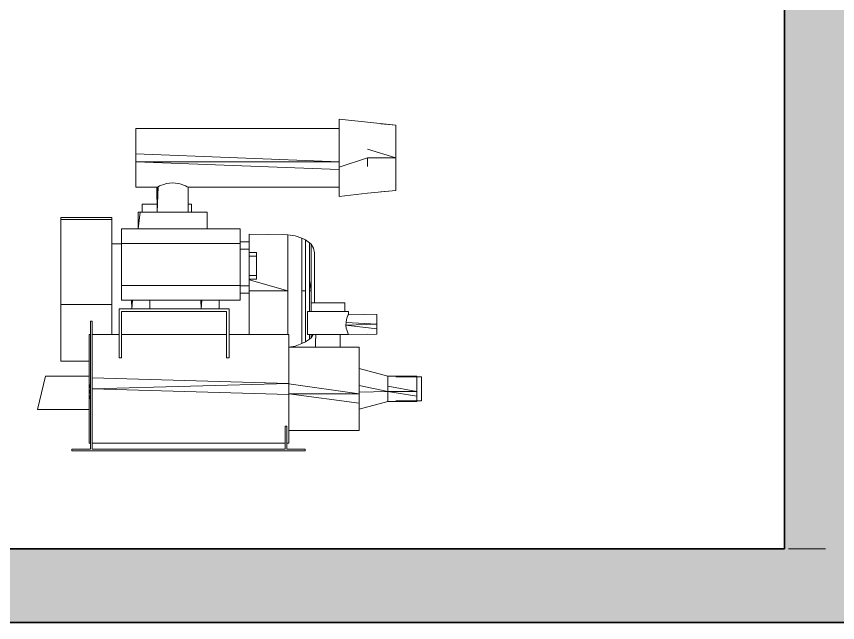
# Model space of a CAD drawing. Header units: metres. Extents: x -3 to 141, y -7 to 15.
# Drawn here: x 42.981 to 45.208, y -3.485 to -1.841 of the extents above; entities that cross this region are included whole.
import ezdxf

# ---------------------------------------------------------------- set-up
doc = ezdxf.new("R2010")
doc.units = ezdxf.units.M
doc.linetypes.add('Centre', pattern=[0.03175, 0.00635, -0.00475, 0.0159, -0.00475])
for name, color, linetype, lineweight in [('A-FLOR', 7, 'Continuous', 9), ('A-FLOR-LEVL', 7, 'Continuous', 9), ('A-FLOR-PATT', 7, 'Continuous', 35), ('A-WALL-PATT', 7, 'Continuous', 35), ('I-WALL', 7, 'Continuous', 9), ('M-EQPM', 7, 'Continuous', 9)]:
    doc.layers.add(name, color=color, linetype=linetype, lineweight=lineweight)

# ---------------------------------------------------------------- blocks, each defined once
blk = doc.blocks.new('Bomba Omega - Bomba Omega-3039862-Sección 02')
at = {"layer": 'M-EQPM'}
for p, q in [((16.5908, -2.1197), (16.5907, -2.1448)), ((16.5907, -2.1448), (16.5908, -2.1197)), ((16.5908, -2.1258), (16.5908, -2.1197)), ((16.5908, -2.1258), (16.5908, -2.1197)), ((16.6675, -2.1282), (16.5908, -2.1197)), ((16.5908, -2.1376), (16.5908, -2.1258)), ((16.5908, -2.1376), (16.5908, -2.1258)), ((16.7441, -2.1361), (16.6675, -2.1282)), ((16.7037, -2.1319), (16.7441, -2.1361)), ((16.7441, -2.1361), (16.7441, -2.1391)), ((16.7441, -2.1391), (16.7441, -2.1361)), ((16.0396, -2.1448), (16.0396, -2.1492)), ((16.0396, -2.1492), (16.0396, -2.1448)), ((16.5907, -2.1448), (16.0396, -2.1448)), ((16.0396, -2.1492), (16.0396, -2.1593)), ((16.0396, -2.1492), (16.0396, -2.1593)), ((16.0396, -2.1593), (16.0396, -2.1741)), ((16.0396, -2.1741), (16.0396, -2.1593)), ((16.5907, -2.1448), (16.5907, -2.1492)), ((16.5907, -2.1492), (16.5907, -2.1448)), ((16.5907, -2.1492), (16.5907, -2.1593)), ((16.5907, -2.1593), (16.5907, -2.1492)), ((16.5907, -2.1593), (16.5907, -2.1741)), ((16.5907, -2.1741), (16.5907, -2.1593)), ((16.5908, -2.1545), (16.5908, -2.1376)), ((16.5908, -2.1545), (16.5908, -2.1376)), ((16.5908, -2.1755), (16.5908, -2.1545)), ((16.5908, -2.1755), (16.5908, -2.1545)), ((16.7441, -2.1391), (16.7441, -2.1479)), ((16.7441, -2.1479), (16.7441, -2.1391)), ((16.7441, -2.1479), (16.7441, -2.162)), ((16.7441, -2.162), (16.7441, -2.1479)), ((16.0396, -2.1741), (16.0396, -2.1927)), ((16.0396, -2.1741), (16.0396, -2.1927)), ((16.5907, -2.1741), (16.5907, -2.1927)), ((16.5907, -2.1927), (16.5907, -2.1741)), ((16.5908, -2.1992), (16.5908, -2.1755)), ((16.5908, -2.1992), (16.5908, -2.1755)), ((16.7441, -2.162), (16.7441, -2.1803)), ((16.7441, -2.1803), (16.7441, -2.162)), ((16.7441, -2.1803), (16.7441, -2.2016)), ((16.7441, -2.2016), (16.7441, -2.1803)), ((16.0396, -2.1927), (16.0396, -2.2136)), ((16.0396, -2.2136), (16.0396, -2.1927)), ((16.5907, -2.1927), (16.5907, -2.2136)), ((16.5907, -2.2136), (16.5907, -2.1927)), ((16.5907, -2.2245), (16.5908, -2.1992)), ((16.5908, -2.1992), (16.5907, -2.2245)), ((16.5908, -2.2245), (16.5908, -2.1992)), ((16.5908, -2.2245), (16.5908, -2.1992)), ((16.6675, -2.2013), (16.7441, -2.2245)), ((16.6675, -2.2013), (16.7441, -2.2245)), ((16.7441, -2.2016), (16.7441, -2.2245)), ((16.7441, -2.2245), (16.7441, -2.2016)), ((16.0396, -2.2136), (16.5907, -2.2354)), ((16.0396, -2.2136), (16.5907, -2.2354)), ((16.0396, -2.2136), (16.0396, -2.2354)), ((16.0396, -2.2354), (16.0396, -2.2136)), ((16.5907, -2.2136), (16.5907, -2.2354)), ((16.5907, -2.2354), (16.5907, -2.2136)), ((16.5907, -2.2245), (16.5908, -2.2245)), ((16.5907, -2.2245), (16.5908, -2.2245)), ((16.6675, -2.2245), (16.5908, -2.2498)), ((16.6675, -2.2245), (16.5908, -2.2498)), ((16.5908, -2.2498), (16.5908, -2.2245)), ((16.5908, -2.2498), (16.5908, -2.2245)), ((16.7441, -2.2245), (16.6675, -2.2245)), ((16.6675, -2.2245), (16.7441, -2.2245)), ((16.6675, -2.2245), (16.6675, -2.2477)), ((16.6675, -2.2477), (16.6675, -2.2245)), ((16.7441, -2.2245), (16.7441, -2.2474)), ((16.7441, -2.2474), (16.7441, -2.2245)), ((16.5907, -2.2354), (16.0396, -2.2354)), ((16.0396, -2.2354), (16.5907, -2.2354)), ((16.0396, -2.2354), (16.5907, -2.2563)), ((16.5907, -2.2563), (16.0396, -2.2354)), ((16.0396, -2.2354), (16.0396, -2.2563)), ((16.0396, -2.2563), (16.0396, -2.2354)), ((16.5907, -2.2354), (16.5907, -2.2563)), ((16.5907, -2.2563), (16.5907, -2.2354)), ((16.7441, -2.2474), (16.7441, -2.2687)), ((16.7441, -2.2474), (16.7441, -2.2687)), ((16.0396, -2.2563), (16.0396, -2.2749)), ((16.0396, -2.2563), (16.0396, -2.2749)), ((16.5907, -2.2563), (16.5907, -2.2749)), ((16.5907, -2.2749), (16.5907, -2.2563)), ((16.5908, -2.2498), (16.5908, -2.2736)), ((16.5908, -2.2736), (16.5908, -2.2498)), ((16.7441, -2.2687), (16.7441, -2.287)), ((16.7441, -2.2687), (16.7441, -2.287)), ((16.0396, -2.2749), (16.0396, -2.2898)), ((16.0396, -2.2898), (16.0396, -2.2749)), ((16.0396, -2.2898), (16.0396, -2.2998)), ((16.0396, -2.2898), (16.0396, -2.2998)), ((16.1226, -2.2944), (16.1307, -2.2929)), ((16.1307, -2.2929), (16.1226, -2.2944)), ((16.1307, -2.2929), (16.139, -2.2924)), ((16.139, -2.2924), (16.1307, -2.2929)), ((16.139, -2.2924), (16.1474, -2.2929)), ((16.139, -2.2924), (16.1474, -2.2929)), ((16.1474, -2.2929), (16.1555, -2.2944)), ((16.1555, -2.2944), (16.1474, -2.2929)), ((16.5907, -2.2749), (16.5907, -2.2898)), ((16.5907, -2.2898), (16.5907, -2.2749)), ((16.5907, -2.2898), (16.5907, -2.2998)), ((16.5907, -2.2998), (16.5907, -2.2898)), ((16.5908, -2.2736), (16.5908, -2.2945)), ((16.5908, -2.2945), (16.5908, -2.2736)), ((16.7441, -2.287), (16.7441, -2.3011)), ((16.7441, -2.287), (16.7441, -2.3011)), ((16.0396, -2.3042), (16.0396, -2.2998)), ((16.0396, -2.3042), (16.0396, -2.2998)), ((16.0396, -2.3042), (16.0964, -2.3044)), ((16.0964, -2.3044), (16.0972, -2.304)), ((16.0964, -2.3044), (16.0972, -2.304)), ((16.0972, -2.3718), (16.0964, -2.3044)), ((16.0964, -2.3044), (16.0972, -2.3718)), ((16.0972, -2.3718), (16.0997, -2.3028)), ((16.0972, -2.304), (16.0997, -2.3028)), ((16.0997, -2.3028), (16.0972, -2.3718)), ((16.0972, -2.304), (16.0997, -2.3028)), ((16.0972, -2.3718), (16.0972, -2.304)), ((16.0972, -2.3718), (16.0972, -2.304)), ((16.0997, -2.3028), (16.1037, -2.3009)), ((16.0997, -2.3028), (16.1037, -2.3009)), ((16.1037, -2.3009), (16.1089, -2.2987)), ((16.1037, -2.3009), (16.1089, -2.2987)), ((16.1089, -2.2987), (16.1152, -2.2965)), ((16.1089, -2.2987), (16.1152, -2.2965)), ((16.1152, -2.2965), (16.1226, -2.2944)), ((16.1152, -2.2965), (16.1226, -2.2944)), ((16.1555, -2.2944), (16.1629, -2.2964)), ((16.1629, -2.2964), (16.1555, -2.2944)), ((16.1629, -2.2964), (16.1692, -2.2987)), ((16.1629, -2.2964), (16.1692, -2.2987)), ((16.1692, -2.2987), (16.1744, -2.3009)), ((16.1744, -2.3009), (16.1692, -2.2987)), ((16.1744, -2.3009), (16.1784, -2.3028)), ((16.1784, -2.3028), (16.1744, -2.3009)), ((16.1809, -2.304), (16.1784, -2.3028)), ((16.1784, -2.3028), (16.1809, -2.304)), ((16.1809, -2.304), (16.1818, -2.3044)), ((16.1818, -2.3044), (16.1809, -2.304)), ((16.5907, -2.3042), (16.1818, -2.3044)), ((16.1818, -2.3044), (16.1818, -2.3718)), ((16.5907, -2.2998), (16.5907, -2.3042)), ((16.5907, -2.3042), (16.5907, -2.2998)), ((16.5908, -2.3293), (16.5907, -2.3042)), ((16.5907, -2.3042), (16.5908, -2.3293)), ((16.5908, -2.2945), (16.5908, -2.3114)), ((16.5908, -2.3114), (16.5908, -2.2945)), ((16.5908, -2.3114), (16.5908, -2.3232)), ((16.5908, -2.3232), (16.5908, -2.3114)), ((16.6675, -2.3208), (16.7441, -2.3129)), ((16.7037, -2.3171), (16.7441, -2.3129)), ((16.7441, -2.3011), (16.7441, -2.3099)), ((16.7441, -2.3011), (16.7441, -2.3099)), ((16.7441, -2.3099), (16.7441, -2.3129)), ((16.7441, -2.3099), (16.7441, -2.3129)), ((16.5908, -2.3293), (16.6675, -2.3208)), ((16.5908, -2.3232), (16.5908, -2.3293)), ((16.5908, -2.3293), (16.5908, -2.3232)), ((16.0568, -2.3718), (16.0568, -2.3498)), ((16.0969, -2.3498), (16.0568, -2.3498)), ((16.0568, -2.3718), (16.0568, -2.3498)), ((16.0568, -2.3498), (16.0969, -2.3498)), ((16.1902, -2.3498), (16.1818, -2.3498)), ((16.1818, -2.3498), (16.1902, -2.3498)), ((16.1902, -2.3718), (16.1902, -2.3498)), ((16.1902, -2.3718), (16.1902, -2.3498)), ((16.0458, -2.3718), (16.0458, -2.4168)), ((16.0458, -2.4168), (16.0458, -2.3718)), ((16.0458, -2.4168), (16.0517, -2.3718)), ((16.0458, -2.3718), (16.0517, -2.3718)), ((16.0517, -2.3718), (16.0458, -2.4168)), ((16.0517, -2.3718), (16.0458, -2.3718)), ((16.0517, -2.3718), (16.063, -2.3718)), ((16.063, -2.3718), (16.0517, -2.3718)), ((16.063, -2.3718), (16.0792, -2.3718)), ((16.0792, -2.3718), (16.063, -2.3718)), ((16.0792, -2.3718), (16.0991, -2.3718)), ((16.0991, -2.3718), (16.0792, -2.3718)), ((16.0991, -2.3718), (16.1215, -2.3718)), ((16.1215, -2.3718), (16.0991, -2.3718)), ((16.1215, -2.3718), (16.145, -2.3718)), ((16.145, -2.3718), (16.1215, -2.3718)), ((16.145, -2.3718), (16.1682, -2.3718)), ((16.1682, -2.3718), (16.145, -2.3718)), ((16.1682, -2.3718), (16.1895, -2.3718)), ((16.1895, -2.3718), (16.1682, -2.3718)), ((16.1895, -2.3718), (16.2077, -2.3718)), ((16.2077, -2.3718), (16.1895, -2.3718)), ((16.2077, -2.3718), (16.2215, -2.3718)), ((16.2215, -2.3718), (16.2077, -2.3718)), ((16.2302, -2.3718), (16.2215, -2.3718)), ((16.2302, -2.3718), (16.2215, -2.3718)), ((16.2331, -2.3718), (16.2302, -2.3718)), ((16.2331, -2.3718), (16.2302, -2.3718)), ((16.2331, -2.3718), (16.2331, -2.4168)), ((15.8364, -2.3861), (15.9744, -2.3861)), ((15.9744, -2.3861), (15.8364, -2.3861)), ((15.8364, -2.3861), (15.8364, -2.3918)), ((15.8364, -2.3861), (15.8364, -2.3918)), ((15.9744, -2.3918), (15.8364, -2.3918)), ((15.8364, -2.6223), (15.8364, -2.3918)), ((15.9744, -2.3918), (15.8364, -2.3918)), ((15.8364, -2.6223), (15.8364, -2.3918)), ((15.9744, -2.3861), (15.9744, -2.3918)), ((15.9744, -2.3861), (15.9744, -2.3918)), ((15.9744, -2.6223), (15.9744, -2.3918)), ((15.9744, -2.3918), (15.9744, -2.6223)), ((16.0008, -2.4198), (16.0008, -2.4168)), ((16.3228, -2.4168), (16.0008, -2.4168)), ((16.0008, -2.4168), (16.3228, -2.4168)), ((16.0008, -2.4168), (16.0008, -2.4198)), ((16.0008, -2.4285), (16.0008, -2.4198)), ((16.0008, -2.4285), (16.0008, -2.4198)), ((16.3228, -2.4198), (16.3228, -2.4168)), ((16.3228, -2.4168), (16.3228, -2.4198)), ((16.3228, -2.4285), (16.3228, -2.4198)), ((16.3228, -2.4198), (16.3228, -2.4285)), ((16.0008, -2.4415), (16.0008, -2.4285)), ((16.0008, -2.4415), (16.0008, -2.4285)), ((16.0008, -2.4568), (16.0008, -2.4415)), ((16.0008, -2.4568), (16.0008, -2.4415)), ((16.3228, -2.4415), (16.3228, -2.4285)), ((16.3228, -2.4285), (16.3228, -2.4415)), ((16.3228, -2.4568), (16.3228, -2.4415)), ((16.3228, -2.4415), (16.3228, -2.4568)), ((16.3464, -2.4312), (16.3464, -2.4342)), ((16.3464, -2.4342), (16.3464, -2.4312)), ((16.4518, -2.4332), (16.3464, -2.4312)), ((16.3464, -2.4342), (16.3464, -2.4432)), ((16.3464, -2.4432), (16.3464, -2.4342)), ((16.3464, -2.4432), (16.3464, -2.4525)), ((16.3464, -2.4525), (16.3464, -2.4432)), ((16.4518, -2.4332), (16.4518, -2.4348)), ((16.4518, -2.4332), (16.4518, -2.4348)), ((16.4518, -2.4332), (16.4713, -2.4357)), ((16.4518, -2.4348), (16.4518, -2.4425)), ((16.4518, -2.4348), (16.4518, -2.4425)), ((16.4518, -2.4425), (16.4518, -2.4561)), ((16.4518, -2.4425), (16.4518, -2.4561)), ((16.4713, -2.4357), (16.4898, -2.4428)), ((16.4713, -2.4357), (16.4898, -2.4428)), ((16.4898, -2.4491), (16.4898, -2.4428)), ((16.4898, -2.4491), (16.4898, -2.4428)), ((16.4992, -2.4473), (16.4898, -2.4428)), ((16.4992, -2.4533), (16.4992, -2.4473)), ((16.4992, -2.4533), (16.4992, -2.4473)), ((16.4992, -2.4473), (16.5104, -2.4547)), ((16.5104, -2.4547), (16.4992, -2.4473)), ((16.0008, -2.4578), (15.9744, -2.4578)), ((15.9744, -2.4578), (16.0008, -2.4578)), ((16.0008, -2.4568), (16.3228, -2.4568)), ((16.0008, -2.4568), (16.0008, -2.5707)), ((16.3228, -2.4568), (16.0008, -2.4568)), ((16.0008, -2.4568), (16.0008, -2.5707)), ((16.3468, -2.4525), (16.3228, -2.4525)), ((16.3228, -2.4525), (16.3468, -2.4525)), ((16.3228, -2.4568), (16.3228, -2.5707)), ((16.3228, -2.4568), (16.3228, -2.5707)), ((16.3468, -2.4552), (16.3468, -2.4525)), ((16.3468, -2.4552), (16.3468, -2.4525)), ((16.3468, -2.4625), (16.3468, -2.4552)), ((16.3468, -2.4625), (16.3468, -2.4552)), ((16.3468, -2.4725), (16.3468, -2.4625)), ((16.3468, -2.4725), (16.3468, -2.4625)), ((16.4518, -2.4561), (16.4518, -2.475)), ((16.4518, -2.4561), (16.4518, -2.475)), ((16.4898, -2.4613), (16.4898, -2.4491)), ((16.4898, -2.4613), (16.4898, -2.4491)), ((16.4898, -2.4789), (16.4898, -2.4613)), ((16.4898, -2.4789), (16.4898, -2.4613)), ((16.4992, -2.4652), (16.4992, -2.4533)), ((16.4992, -2.4652), (16.4992, -2.4533)), ((16.4992, -2.4823), (16.4992, -2.4652)), ((16.4992, -2.4823), (16.4992, -2.4652)), ((16.5104, -2.4547), (16.5104, -2.4593)), ((16.5104, -2.4593), (16.5104, -2.4547)), ((16.5146, -2.4588), (16.5104, -2.4547)), ((16.5104, -2.4593), (16.5104, -2.4698)), ((16.5104, -2.4698), (16.5104, -2.4593)), ((16.5104, -2.4698), (16.5104, -2.4857)), ((16.5104, -2.4857), (16.5104, -2.4698)), ((16.5146, -2.462), (16.5146, -2.4588)), ((16.5146, -2.4588), (16.5146, -2.462)), ((16.5146, -2.4588), (16.5216, -2.4696)), ((16.5146, -2.4714), (16.5146, -2.462)), ((16.5146, -2.462), (16.5146, -2.4714)), ((16.5216, -2.4696), (16.5241, -2.4826)), ((16.5216, -2.4696), (16.5241, -2.4826)), ((16.3228, -2.4725), (16.3468, -2.4725)), ((16.3468, -2.4725), (16.3228, -2.4725)), ((16.3468, -2.4725), (16.3468, -2.5715)), ((16.3468, -2.5715), (16.3468, -2.4725)), ((16.3668, -2.4813), (16.3468, -2.4813)), ((16.3468, -2.4813), (16.3668, -2.4813)), ((16.3468, -2.4913), (16.3668, -2.4913)), ((16.3668, -2.4913), (16.3468, -2.4913)), ((16.3668, -2.4826), (16.3668, -2.4813)), ((16.3668, -2.4813), (16.3668, -2.4826)), ((16.3668, -2.4863), (16.3668, -2.4826)), ((16.3668, -2.4863), (16.3668, -2.4826)), ((16.3668, -2.4913), (16.3668, -2.4863)), ((16.3668, -2.4913), (16.3668, -2.4863)), ((16.3668, -2.4913), (16.3668, -2.5439)), ((16.3668, -2.5439), (16.3668, -2.4913)), ((16.4518, -2.475), (16.4518, -2.4985)), ((16.4518, -2.475), (16.4518, -2.4985)), ((16.4898, -2.5012), (16.4898, -2.4789)), ((16.4898, -2.5012), (16.4898, -2.4789)), ((16.4992, -2.5039), (16.4992, -2.4823)), ((16.4992, -2.5039), (16.4992, -2.4823)), ((16.5104, -2.4857), (16.5104, -2.5063)), ((16.5104, -2.5063), (16.5104, -2.4857)), ((16.5146, -2.4865), (16.5146, -2.4714)), ((16.5146, -2.4714), (16.5146, -2.4865)), ((16.5146, -2.5066), (16.5146, -2.4865)), ((16.5146, -2.4865), (16.5146, -2.5066)), ((16.5241, -2.4886), (16.5241, -2.4826)), ((16.5241, -2.4826), (16.5241, -2.4886)), ((16.5241, -2.5003), (16.5241, -2.4886)), ((16.5241, -2.5003), (16.5241, -2.4886)), ((16.4518, -2.4985), (16.4518, -2.5255)), ((16.4518, -2.4985), (16.4518, -2.5255)), ((16.4898, -2.5272), (16.4898, -2.5012)), ((16.4898, -2.5272), (16.4898, -2.5012)), ((16.4992, -2.5291), (16.4992, -2.5039)), ((16.4992, -2.5291), (16.4992, -2.5039)), ((16.5104, -2.5063), (16.5104, -2.5306)), ((16.5104, -2.5306), (16.5104, -2.5063)), ((16.5146, -2.5306), (16.5146, -2.5066)), ((16.5146, -2.5066), (16.5146, -2.5306)), ((16.5241, -2.5168), (16.5241, -2.5003)), ((16.5241, -2.5168), (16.5241, -2.5003)), ((16.4518, -2.5549), (16.4518, -2.5255)), ((16.4518, -2.5255), (16.4518, -2.5549)), ((16.4898, -2.5558), (16.4898, -2.5272)), ((16.4898, -2.5558), (16.4898, -2.5272)), ((16.4992, -2.5567), (16.4992, -2.5291)), ((16.4992, -2.5567), (16.4992, -2.5291)), ((16.5104, -2.5575), (16.5104, -2.5306)), ((16.5104, -2.5575), (16.5104, -2.5306)), ((16.5146, -2.5574), (16.5146, -2.5306)), ((16.5146, -2.5306), (16.5146, -2.5574)), ((16.5241, -2.5374), (16.5241, -2.5168)), ((16.5241, -2.5374), (16.5241, -2.5168)), ((16.5241, -2.5608), (16.5241, -2.5374)), ((16.5241, -2.5608), (16.5241, -2.5374)), ((16.3668, -2.5439), (16.3468, -2.5439)), ((16.3468, -2.5439), (16.3668, -2.5439)), ((16.3468, -2.5539), (16.3668, -2.5539)), ((16.3668, -2.5539), (16.3468, -2.5539)), ((16.4518, -2.5856), (16.3468, -2.5558)), ((16.3468, -2.5558), (16.4518, -2.5856)), ((16.3668, -2.5489), (16.3668, -2.5439)), ((16.3668, -2.5439), (16.3668, -2.5489)), ((16.3668, -2.5525), (16.3668, -2.5489)), ((16.3668, -2.5489), (16.3668, -2.5525)), ((16.3668, -2.5539), (16.3668, -2.5525)), ((16.3668, -2.5539), (16.3668, -2.5525)), ((16.4518, -2.5549), (16.4518, -2.5856)), ((16.4518, -2.5549), (16.4518, -2.5856)), ((16.4898, -2.5856), (16.4898, -2.5558)), ((16.4898, -2.5856), (16.4898, -2.5558)), ((16.4992, -2.5856), (16.4992, -2.5567)), ((16.4992, -2.5856), (16.4992, -2.5567)), ((16.5146, -2.5856), (16.5104, -2.5575)), ((16.5104, -2.5856), (16.5104, -2.5575)), ((16.5104, -2.5575), (16.5146, -2.5856)), ((16.5104, -2.5856), (16.5104, -2.5575)), ((16.5146, -2.5574), (16.5146, -2.5856)), ((16.5146, -2.5574), (16.5146, -2.5856)), ((16.0008, -2.586), (16.0008, -2.5707)), ((16.3228, -2.5707), (16.0008, -2.5707)), ((16.0008, -2.5707), (16.3228, -2.5707)), ((16.0008, -2.5707), (16.0008, -2.586)), ((16.3228, -2.586), (16.3228, -2.5707)), ((16.3228, -2.5707), (16.3228, -2.586)), ((16.3468, -2.5715), (16.3228, -2.5715)), ((16.3228, -2.5715), (16.3468, -2.5715)), ((16.3468, -2.5815), (16.3468, -2.5715)), ((16.3468, -2.5815), (16.3468, -2.5715)), ((16.3468, -2.5888), (16.3468, -2.5815)), ((16.3468, -2.5815), (16.3468, -2.5888)), ((16.5241, -2.5608), (16.5241, -2.5856)), ((16.5241, -2.5856), (16.5241, -2.5608)), ((16.0008, -2.599), (16.0008, -2.586)), ((16.0008, -2.586), (16.0008, -2.599)), ((16.0008, -2.6077), (16.0008, -2.599)), ((16.0008, -2.599), (16.0008, -2.6077)), ((16.3228, -2.599), (16.3228, -2.586)), ((16.3228, -2.586), (16.3228, -2.599)), ((16.3228, -2.5915), (16.3468, -2.5915)), ((16.3468, -2.5915), (16.3228, -2.5915)), ((16.3228, -2.6077), (16.3228, -2.599)), ((16.3228, -2.599), (16.3228, -2.6077)), ((16.3464, -2.5915), (16.3464, -2.6156)), ((16.3464, -2.6156), (16.3464, -2.5915)), ((16.4518, -2.5856), (16.3468, -2.5856)), ((16.4518, -2.5856), (16.3468, -2.5856)), ((16.3468, -2.5915), (16.3468, -2.5888)), ((16.3468, -2.5915), (16.3468, -2.5888)), ((16.4518, -2.5856), (16.4518, -2.6164)), ((16.4518, -2.6164), (16.4518, -2.5856)), ((16.4898, -2.6155), (16.4898, -2.5856)), ((16.4992, -2.5856), (16.4898, -2.5856)), ((16.4992, -2.5856), (16.4898, -2.5856)), ((16.4898, -2.6155), (16.4898, -2.5856)), ((16.4992, -2.6146), (16.4992, -2.5856)), ((16.4992, -2.6146), (16.4992, -2.5856)), ((16.5104, -2.6138), (16.5104, -2.5856)), ((16.5146, -2.5856), (16.5104, -2.5856)), ((16.5146, -2.5856), (16.5104, -2.5856)), ((16.5104, -2.5856), (16.5104, -2.6138)), ((16.5146, -2.5856), (16.5146, -2.6139)), ((16.5146, -2.6139), (16.5146, -2.5856)), ((16.5241, -2.5856), (16.5241, -2.6105)), ((16.5241, -2.6105), (16.5241, -2.5856)), ((15.8364, -2.7764), (15.8364, -2.6223)), ((15.8364, -2.6223), (15.9744, -2.6223)), ((15.9744, -2.6223), (15.8364, -2.6223)), ((15.8364, -2.7764), (15.8364, -2.6223)), ((15.9744, -2.6223), (15.9744, -2.7039)), ((15.9744, -2.6223), (15.9744, -2.7039)), ((16.0008, -2.6107), (16.0008, -2.6077)), ((16.0008, -2.6107), (16.0008, -2.6077)), ((16.0008, -2.6107), (16.3228, -2.6107)), ((16.3228, -2.6107), (16.0008, -2.6107)), ((16.0278, -2.6107), (16.0286, -2.6345)), ((16.0286, -2.6345), (16.0278, -2.6107)), ((16.0286, -2.6345), (16.0307, -2.6107)), ((16.0307, -2.6107), (16.0286, -2.6345)), ((16.0771, -2.6107), (16.0778, -2.6345)), ((16.0778, -2.6345), (16.0774, -2.6213)), ((16.2158, -2.6107), (16.2166, -2.6345)), ((16.2166, -2.6345), (16.2158, -2.6107)), ((16.2166, -2.6345), (16.2187, -2.6107)), ((16.2187, -2.6107), (16.2166, -2.6345)), ((16.2651, -2.6107), (16.2658, -2.6345)), ((16.2658, -2.6345), (16.2654, -2.6213)), ((16.3228, -2.6107), (16.3228, -2.6077)), ((16.3228, -2.6077), (16.3228, -2.6107)), ((16.3464, -2.6156), (16.3464, -2.6444)), ((16.3464, -2.6156), (16.3464, -2.6444)), ((16.4518, -2.6164), (16.4518, -2.6458)), ((16.4518, -2.6164), (16.4518, -2.6458)), ((16.4898, -2.6155), (16.4898, -2.6441)), ((16.4898, -2.6155), (16.4898, -2.6441)), ((16.4992, -2.6146), (16.4992, -2.6422)), ((16.4992, -2.6146), (16.4992, -2.6422)), ((16.5104, -2.6138), (16.5104, -2.6407)), ((16.5104, -2.6407), (16.5104, -2.6138)), ((16.5146, -2.6139), (16.5146, -2.6407)), ((16.5146, -2.6139), (16.5146, -2.6407)), ((16.521, -2.6177), (16.5149, -2.6177)), ((16.521, -2.6177), (16.5149, -2.6177)), ((16.5149, -2.6417), (16.5149, -2.6177)), ((16.5324, -2.6177), (16.521, -2.6177)), ((16.5324, -2.6177), (16.521, -2.6177)), ((16.5241, -2.6105), (16.5241, -2.6177)), ((16.5241, -2.6105), (16.5241, -2.6177)), ((16.5476, -2.6177), (16.5324, -2.6177)), ((16.5476, -2.6177), (16.5324, -2.6177)), ((16.5645, -2.6177), (16.5476, -2.6177)), ((16.5645, -2.6177), (16.5476, -2.6177)), ((16.5808, -2.6177), (16.5645, -2.6177)), ((16.5808, -2.6177), (16.5645, -2.6177)), ((16.5944, -2.6177), (16.5808, -2.6177)), ((16.5944, -2.6177), (16.5808, -2.6177)), ((16.6033, -2.6177), (16.5944, -2.6177)), ((16.6033, -2.6177), (16.5944, -2.6177)), ((16.6064, -2.6177), (16.6033, -2.6177)), ((16.6064, -2.6177), (16.6033, -2.6177)), ((16.6064, -2.6417), (16.6064, -2.6177)), ((15.9941, -2.7669), (15.9941, -2.6345)), ((15.9941, -2.6345), (16.2928, -2.6345)), ((15.9941, -2.7669), (15.9941, -2.6345)), ((15.9941, -2.6345), (16.2928, -2.6345)), ((16.0011, -2.6415), (16.0011, -2.7669)), ((16.2858, -2.6415), (16.0011, -2.6415)), ((16.0011, -2.7669), (16.0011, -2.6415)), ((16.0011, -2.6415), (16.2858, -2.6415)), ((16.2858, -2.7669), (16.2858, -2.6415)), ((16.2858, -2.6415), (16.2858, -2.7669)), ((16.2928, -2.6345), (16.2928, -2.7669)), ((16.2928, -2.6345), (16.2928, -2.7669)), ((16.3464, -2.6444), (16.3464, -2.671)), ((16.3464, -2.6444), (16.3464, -2.671)), ((16.4518, -2.6458), (16.4518, -2.6728)), ((16.4518, -2.6458), (16.4518, -2.6728)), ((16.4898, -2.6701), (16.4898, -2.6441)), ((16.4898, -2.6441), (16.4898, -2.6701)), ((16.4992, -2.6674), (16.4992, -2.6422)), ((16.4992, -2.6674), (16.4992, -2.6422)), ((16.505, -2.6417), (16.511, -2.6417)), ((16.511, -2.6417), (16.505, -2.6417)), ((16.505, -2.6417), (16.505, -2.7037)), ((16.511, -2.6417), (16.5223, -2.6417)), ((16.5223, -2.6417), (16.511, -2.6417)), ((16.5223, -2.6417), (16.5378, -2.6417)), ((16.5378, -2.6417), (16.5223, -2.6417)), ((16.5378, -2.6417), (16.5556, -2.6417)), ((16.5556, -2.6417), (16.5378, -2.6417)), ((16.5556, -2.6417), (16.574, -2.6417)), ((16.574, -2.6417), (16.5556, -2.6417)), ((16.574, -2.6417), (16.5909, -2.6417)), ((16.5909, -2.6417), (16.574, -2.6417)), ((16.5909, -2.6417), (16.6045, -2.6417)), ((16.6045, -2.6417), (16.5909, -2.6417)), ((16.6045, -2.6417), (16.6132, -2.6417)), ((16.6132, -2.6417), (16.6045, -2.6417)), ((16.6163, -2.6417), (16.6132, -2.6417)), ((16.6163, -2.6417), (16.6132, -2.6417)), ((16.6163, -2.6417), (16.6162, -2.6489)), ((16.6576, -2.6492), (16.6162, -2.6489)), ((16.6162, -2.6489), (16.6933, -2.6494)), ((15.9164, -2.6675), (15.9164, -3.0145)), ((15.9214, -2.6675), (15.9164, -2.6675)), ((15.9164, -3.0145), (15.9164, -2.6675)), ((15.9214, -2.6675), (15.9164, -2.6675)), ((15.9214, -2.6675), (15.9214, -3.0145)), ((15.9214, -3.0145), (15.9214, -2.6675)), ((16.3464, -2.671), (16.3464, -2.6943)), ((16.3464, -2.671), (16.3464, -2.6943)), ((16.4898, -2.6924), (16.4898, -2.6701)), ((16.4898, -2.6701), (16.4898, -2.6924)), ((16.4992, -2.689), (16.4992, -2.6674)), ((16.4992, -2.689), (16.4992, -2.6674)), ((16.6092, -2.6788), (16.6094, -2.6708)), ((16.6092, -2.6788), (16.6094, -2.6708)), ((16.6108, -2.6631), (16.6094, -2.6708)), ((16.6094, -2.6708), (16.6108, -2.6631)), ((16.6933, -2.6761), (16.6094, -2.6708)), ((16.6094, -2.6708), (16.6933, -2.6761)), ((16.6108, -2.6631), (16.6128, -2.6568)), ((16.6108, -2.6631), (16.6128, -2.6568)), ((16.6147, -2.6521), (16.6128, -2.6568)), ((16.6128, -2.6568), (16.6147, -2.6521)), ((16.616, -2.6493), (16.6147, -2.6521)), ((16.616, -2.6493), (16.6147, -2.6521)), ((16.6933, -2.6494), (16.6933, -2.6547)), ((16.6933, -2.6547), (16.6933, -2.6494)), ((16.6933, -2.6643), (16.6933, -2.6547)), ((16.6933, -2.6643), (16.6933, -2.6547)), ((16.6933, -2.6761), (16.6933, -2.6643)), ((16.6933, -2.6643), (16.6933, -2.6761)), ((16.4518, -2.6728), (16.4518, -2.6963)), ((16.4518, -2.6728), (16.4518, -2.6963)), ((16.4898, -2.71), (16.4898, -2.6924)), ((16.4898, -2.6924), (16.4898, -2.71)), ((16.4992, -2.7061), (16.4992, -2.689)), ((16.4992, -2.7061), (16.4992, -2.689)), ((16.6092, -2.6788), (16.6933, -2.6761)), ((16.6933, -2.6761), (16.6092, -2.6788)), ((16.6092, -2.6788), (16.6102, -2.6867)), ((16.6933, -2.688), (16.6092, -2.6788)), ((16.6933, -2.688), (16.6092, -2.6788)), ((16.6102, -2.6867), (16.6092, -2.6788)), ((16.6102, -2.6867), (16.6121, -2.6936)), ((16.6121, -2.6936), (16.6102, -2.6867)), ((16.6121, -2.6936), (16.6141, -2.6988)), ((16.6121, -2.6936), (16.6141, -2.6988)), ((16.6933, -2.688), (16.6933, -2.6761)), ((16.6933, -2.6761), (16.6933, -2.688)), ((16.6933, -2.688), (16.6933, -2.6975)), ((16.6933, -2.688), (16.6933, -2.6975)), ((15.9134, -2.7085), (15.9134, -2.7041)), ((15.9134, -2.7041), (15.9134, -2.7085)), ((15.9134, -2.7041), (15.9164, -2.7041)), ((15.9134, -2.7189), (15.9134, -2.7086)), ((15.9134, -2.7086), (15.9134, -2.7189)), ((15.9214, -2.7041), (15.9941, -2.7039)), ((16.0011, -2.7039), (16.2858, -2.7039)), ((16.4548, -2.7041), (16.2928, -2.7039)), ((16.3464, -2.6943), (16.3464, -2.7039)), ((16.3464, -2.6943), (16.3464, -2.7039)), ((16.4518, -2.6963), (16.4518, -2.7041)), ((16.4518, -2.6963), (16.4518, -2.7041)), ((16.4548, -2.7086), (16.4548, -2.7041)), ((16.4548, -2.7086), (16.4548, -2.7041)), ((16.4548, -2.7189), (16.4548, -2.7086)), ((16.4548, -2.7189), (16.4548, -2.7086)), ((16.4898, -2.7222), (16.4898, -2.71)), ((16.4898, -2.71), (16.4898, -2.7222)), ((16.4992, -2.718), (16.4992, -2.7061)), ((16.4992, -2.718), (16.4992, -2.7061)), ((16.505, -2.7037), (16.511, -2.7037)), ((16.505, -2.7037), (16.511, -2.7037)), ((16.5104, -2.7037), (16.5104, -2.712)), ((16.5104, -2.712), (16.5104, -2.7037)), ((16.5104, -2.712), (16.5104, -2.7165)), ((16.5104, -2.7165), (16.5104, -2.712)), ((16.5104, -2.7165), (16.5146, -2.7125)), ((16.511, -2.7037), (16.5223, -2.7037)), ((16.511, -2.7037), (16.5223, -2.7037)), ((16.5146, -2.7037), (16.5146, -2.7093)), ((16.5146, -2.7037), (16.5146, -2.7093)), ((16.5146, -2.7125), (16.5203, -2.7037)), ((16.5146, -2.7093), (16.5146, -2.7125)), ((16.5146, -2.7093), (16.5146, -2.7125)), ((16.5223, -2.7037), (16.5378, -2.7037)), ((16.5223, -2.7037), (16.5378, -2.7037)), ((16.5271, -2.7246), (16.5278, -2.7037)), ((16.5277, -2.7061), (16.5271, -2.7246)), ((16.5378, -2.7037), (16.5556, -2.7037)), ((16.5378, -2.7037), (16.5556, -2.7037)), ((16.5556, -2.7037), (16.574, -2.7037)), ((16.5556, -2.7037), (16.574, -2.7037)), ((16.574, -2.7037), (16.5909, -2.7037)), ((16.574, -2.7037), (16.5909, -2.7037)), ((16.5909, -2.7037), (16.6045, -2.7037)), ((16.5909, -2.7037), (16.6045, -2.7037)), ((16.5935, -2.7037), (16.5935, -2.7381)), ((16.5935, -2.7037), (16.5935, -2.7381)), ((16.6045, -2.7037), (16.6132, -2.7037)), ((16.6132, -2.7037), (16.6045, -2.7037)), ((16.6132, -2.7037), (16.6163, -2.7037)), ((16.6163, -2.7037), (16.6132, -2.7037)), ((16.6132, -2.7037), (16.6163, -2.7037)), ((16.6163, -2.7037), (16.6132, -2.7037)), ((16.6157, -2.7023), (16.6141, -2.6988)), ((16.6141, -2.6988), (16.6157, -2.7023)), ((16.6157, -2.7023), (16.6163, -2.7035)), ((16.6157, -2.7023), (16.6163, -2.7035)), ((16.6933, -2.7028), (16.6163, -2.7035)), ((16.6163, -2.7035), (16.6676, -2.703)), ((16.6163, -2.7037), (16.6163, -2.7035)), ((16.6933, -2.6975), (16.6933, -2.7028)), ((16.6933, -2.6975), (16.6933, -2.7028)), ((15.9134, -2.7347), (15.9134, -2.7189)), ((15.9134, -2.7189), (15.9134, -2.7347)), ((15.9134, -2.7552), (15.9134, -2.7347)), ((15.9134, -2.7347), (15.9134, -2.7552)), ((16.4548, -2.7347), (16.4548, -2.7189)), ((16.4548, -2.7347), (16.4548, -2.7189)), ((16.4548, -2.7552), (16.4548, -2.7347)), ((16.4548, -2.7552), (16.4548, -2.7347)), ((16.4713, -2.7356), (16.4548, -2.7377)), ((16.6452, -2.7381), (16.4548, -2.7381)), ((16.4713, -2.7356), (16.4898, -2.7285)), ((16.4713, -2.7356), (16.4898, -2.7285)), ((16.4898, -2.7285), (16.4898, -2.7222)), ((16.4898, -2.7222), (16.4898, -2.7285)), ((16.4992, -2.724), (16.4898, -2.7285)), ((16.4992, -2.724), (16.5104, -2.7165)), ((16.5104, -2.7165), (16.4992, -2.724)), ((16.4992, -2.724), (16.4992, -2.718)), ((16.4992, -2.724), (16.4992, -2.718)), ((16.5271, -2.7303), (16.5271, -2.7246)), ((16.5271, -2.7303), (16.5271, -2.7361)), ((16.5271, -2.7361), (16.5271, -2.7381)), ((16.6452, -2.7427), (16.6452, -2.7381)), ((16.6452, -2.7381), (16.6452, -2.7427)), ((15.9134, -2.7797), (15.9134, -2.7552)), ((15.9134, -2.7552), (15.9134, -2.7797)), ((16.4548, -2.7797), (16.4548, -2.7552)), ((16.4548, -2.7797), (16.4548, -2.7552)), ((16.6452, -2.7531), (16.6452, -2.7427)), ((16.6452, -2.7427), (16.6452, -2.7531)), ((16.6452, -2.7688), (16.6452, -2.7531)), ((16.6452, -2.7531), (16.6452, -2.7688)), ((15.9134, -2.7764), (15.8364, -2.7764)), ((15.9134, -2.7764), (15.8364, -2.7764)), ((15.9134, -2.8071), (15.9134, -2.7797)), ((15.9134, -2.7797), (15.9134, -2.8071)), ((15.9941, -2.7669), (16.0011, -2.7669)), ((16.0011, -2.7669), (15.9941, -2.7669)), ((16.2858, -2.7669), (16.2928, -2.7669)), ((16.2928, -2.7669), (16.2858, -2.7669)), ((16.4548, -2.7797), (16.4548, -2.8071)), ((16.4548, -2.8071), (16.4548, -2.7797)), ((16.6452, -2.7889), (16.6452, -2.7688)), ((16.6452, -2.7688), (16.6452, -2.7889)), ((16.6452, -2.8124), (16.6452, -2.7889)), ((16.6452, -2.7889), (16.6452, -2.8124)), ((16.7224, -2.8172), (16.6452, -2.7959)), ((15.7727, -2.9069), (15.7944, -2.8171)), ((15.7727, -2.9069), (15.7944, -2.8171)), ((15.7944, -2.8171), (15.9134, -2.8171)), ((15.7944, -2.8171), (15.9134, -2.8171)), ((15.9134, -2.8363), (15.9134, -2.8071)), ((15.9134, -2.8071), (15.9134, -2.8363)), ((15.9214, -2.8215), (16.4548, -2.8363)), ((15.9214, -2.8215), (16.4548, -2.8363)), ((16.4548, -2.8071), (16.4548, -2.8363)), ((16.4548, -2.8363), (16.4548, -2.8071)), ((16.6452, -2.838), (16.6452, -2.8124)), ((16.6452, -2.8124), (16.6452, -2.838)), ((16.7224, -2.8216), (16.7224, -2.8172)), ((16.7224, -2.8172), (16.7224, -2.8216)), ((16.7224, -2.8172), (16.8018, -2.8172)), ((16.7224, -2.8311), (16.7224, -2.8216)), ((16.7224, -2.8216), (16.7224, -2.8311)), ((16.8145, -2.8186), (16.7441, -2.8186)), ((16.8018, -2.8172), (16.8018, -2.8216)), ((16.8018, -2.8216), (16.8018, -2.8172)), ((16.8018, -2.8216), (16.8018, -2.8311)), ((16.8018, -2.8311), (16.8018, -2.8216)), ((16.8145, -2.8511), (16.8145, -2.8186)), ((15.9164, -2.8512), (15.9134, -2.8363)), ((15.9134, -2.8661), (15.9134, -2.8363)), ((15.9134, -2.8363), (15.9164, -2.8512)), ((15.9134, -2.8363), (15.9134, -2.8661)), ((16.4548, -2.8363), (15.9214, -2.8512)), ((15.9214, -2.8512), (16.4548, -2.8363)), ((16.4548, -2.8363), (16.4548, -2.8661)), ((16.4548, -2.8661), (16.4548, -2.8363)), ((16.4548, -2.838), (16.6452, -2.8643)), ((16.4548, -2.838), (16.6452, -2.8643)), ((16.6452, -2.8643), (16.6452, -2.838)), ((16.6452, -2.838), (16.6452, -2.8643)), ((16.6452, -2.842), (16.7224, -2.8583)), ((16.6452, -2.842), (16.7224, -2.8583)), ((16.7224, -2.8441), (16.7224, -2.8311)), ((16.7224, -2.8311), (16.7224, -2.8441)), ((16.8018, -2.8583), (16.7224, -2.8441)), ((16.7224, -2.8583), (16.7224, -2.8441)), ((16.7224, -2.8441), (16.8018, -2.8583)), ((16.7224, -2.8441), (16.7224, -2.8583)), ((16.8018, -2.8311), (16.8018, -2.8441)), ((16.8018, -2.8441), (16.8018, -2.8311)), ((16.8018, -2.8441), (16.8018, -2.8583)), ((16.8018, -2.8583), (16.8018, -2.8441)), ((15.9134, -2.8661), (15.9164, -2.8512)), ((15.9164, -2.8512), (15.9134, -2.8661)), ((15.9164, -2.8808), (15.9134, -2.8661)), ((15.9164, -2.8808), (15.9134, -2.8661)), ((15.9134, -2.8953), (15.9134, -2.8661)), ((15.9134, -2.8661), (15.9134, -2.8953)), ((15.9214, -2.8512), (16.4548, -2.8661)), ((16.4548, -2.8661), (15.9214, -2.8512)), ((16.6452, -2.8643), (16.4548, -2.8643)), ((16.4548, -2.8643), (16.6452, -2.8643)), ((16.4548, -2.8643), (16.6452, -2.8899)), ((16.6452, -2.8899), (16.4548, -2.8643)), ((16.4548, -2.8661), (16.4548, -2.8953)), ((16.4548, -2.8953), (16.4548, -2.8661)), ((16.7224, -2.8583), (16.6452, -2.8603)), ((16.6452, -2.8603), (16.7224, -2.8583)), ((16.6452, -2.8899), (16.6452, -2.8643)), ((16.6452, -2.8643), (16.6452, -2.8899)), ((16.7224, -2.8712), (16.7224, -2.8583)), ((16.8018, -2.8712), (16.7224, -2.8583)), ((16.8018, -2.8712), (16.7224, -2.8583)), ((16.7224, -2.8583), (16.8018, -2.8583)), ((16.8018, -2.8583), (16.7224, -2.8583)), ((16.7224, -2.8583), (16.7224, -2.8712)), ((16.7224, -2.8807), (16.7224, -2.8712)), ((16.7224, -2.8712), (16.7224, -2.8807)), ((16.8018, -2.8712), (16.8018, -2.8583)), ((16.8018, -2.8712), (16.8018, -2.8583)), ((16.8018, -2.8807), (16.8018, -2.8712)), ((16.8018, -2.8807), (16.8018, -2.8712)), ((16.8145, -2.8836), (16.8145, -2.8511)), ((16.7224, -2.8851), (16.6452, -2.9065)), ((16.6452, -2.9134), (16.6452, -2.8899)), ((16.6452, -2.8899), (16.6452, -2.9134)), ((16.7224, -2.8851), (16.7224, -2.8807)), ((16.7224, -2.8807), (16.7224, -2.8851)), ((16.7224, -2.8851), (16.8018, -2.8851)), ((16.7441, -2.8836), (16.8145, -2.8836)), ((16.8018, -2.8851), (16.8018, -2.8807)), ((16.8018, -2.8851), (16.8018, -2.8807)), ((15.7727, -2.9069), (15.9134, -2.9069)), ((15.7727, -2.9069), (15.9134, -2.9069)), ((15.9134, -2.9226), (15.9134, -2.8953)), ((15.9134, -2.8953), (15.9134, -2.9226)), ((16.4548, -2.8953), (16.4548, -2.9226)), ((16.4548, -2.9226), (16.4548, -2.8953)), ((16.6452, -2.9335), (16.6452, -2.9134)), ((16.6452, -2.9134), (16.6452, -2.9335)), ((15.9134, -2.9471), (15.9134, -2.9226)), ((15.9134, -2.9226), (15.9134, -2.9471)), ((16.4548, -2.9471), (16.4548, -2.9226)), ((16.4548, -2.9471), (16.4548, -2.9226)), ((16.6452, -2.9492), (16.6452, -2.9335)), ((16.6452, -2.9335), (16.6452, -2.9492)), ((15.9134, -2.9676), (15.9134, -2.9471)), ((15.9134, -2.9471), (15.9134, -2.9676)), ((16.4441, -3.0145), (16.4441, -2.9525)), ((16.4441, -2.9525), (16.4491, -2.9525)), ((16.4441, -2.9525), (16.4491, -2.9525)), ((16.4441, -2.9525), (16.4441, -3.0145)), ((16.4491, -2.9525), (16.4491, -3.0145)), ((16.4491, -2.9525), (16.4491, -3.0145)), ((16.4548, -2.9471), (16.4548, -2.9676)), ((16.4548, -2.9676), (16.4548, -2.9471)), ((16.6452, -2.9596), (16.6452, -2.9492)), ((16.6452, -2.9492), (16.6452, -2.9596)), ((16.6452, -2.9642), (16.6452, -2.9596)), ((16.6452, -2.9596), (16.6452, -2.9642)), ((15.9134, -2.9834), (15.9134, -2.9676)), ((15.9134, -2.9676), (15.9134, -2.9834)), ((16.6452, -2.9642), (16.4548, -2.9642)), ((16.4548, -2.9676), (16.4548, -2.9834)), ((16.4548, -2.9834), (16.4548, -2.9676)), ((15.9134, -2.9938), (15.9134, -2.9834)), ((15.9134, -2.9834), (15.9134, -2.9938)), ((15.9134, -2.9983), (15.9134, -2.9938)), ((15.9134, -2.9938), (15.9134, -2.9983)), ((15.9164, -2.9983), (15.9134, -2.9983)), ((16.4441, -2.9984), (15.9214, -2.9983)), ((16.4548, -2.9983), (16.4491, -2.9984)), ((16.4548, -2.9834), (16.4548, -2.9938)), ((16.4548, -2.9938), (16.4548, -2.9834)), ((16.4548, -2.9938), (16.4548, -2.9983)), ((16.4548, -2.9983), (16.4548, -2.9938)), ((15.8664, -3.0195), (15.8664, -3.0145)), ((15.9164, -3.0145), (15.8664, -3.0145)), ((15.8664, -3.0195), (15.8664, -3.0145)), ((15.8664, -3.0145), (15.9164, -3.0145)), ((16.4991, -3.0195), (15.8664, -3.0195)), ((16.4991, -3.0195), (15.8664, -3.0195)), ((16.4441, -3.0145), (15.9214, -3.0145)), ((16.4441, -3.0145), (15.9214, -3.0145)), ((16.4491, -3.0145), (16.4991, -3.0145)), ((16.4491, -3.0145), (16.4991, -3.0145)), ((16.4991, -3.0145), (16.4991, -3.0195)), ((16.4991, -3.0195), (16.4991, -3.0145))]:
    blk.add_line(p, q, dxfattribs=at)

msp = doc.modelspace()

# ---------------------------------------------------------------- hatches: boundary and pattern name
at = {"layer": 'A-FLOR-PATT', "lineweight": 9, "true_color": 0x9a9a9a}
msp.add_hatch(color=253, dxfattribs=at).paths.add_polyline_path([(21.4599, -3.4853), (45.0636, -3.4853), (45.0636, -3.2853), (21.4599, -3.2853), (21.4599, -3.3743)])
at = {"layer": 'A-WALL-PATT', "lineweight": 9, "true_color": 0x9a9a9a}
msp.add_hatch(color=253, dxfattribs=at).paths.add_polyline_path([(45.0853, -3.4853), (45.2836, -3.4853), (45.2836, -0.2), (45.0636, -0.2), (45.0636, -3.4853)])

# ---------------------------------------------------------------- linework, layer by layer
at = {"layer": 'A-FLOR', "lineweight": 35}
for p, q in [((45.0636, -3.2853), (36.7901, -3.2853)), ((21.4599, -3.4853), (45.0636, -3.4853))]:
    msp.add_line(p, q, dxfattribs=at)
at = {"layer": 'A-FLOR-LEVL', "color": 253, "linetype": 'Centre', "true_color": 0xaaaaaa}
msp.add_line((49.3746, -3.2853), (18.4887, -3.2853), dxfattribs=at)
at = {"layer": 'I-WALL', "lineweight": 35}
for p, q in [((45.0636, -0.2), (45.0636, -3.2853)), ((45.0636, -3.4853), (45.2936, -3.4853))]:
    msp.add_line(p, q, dxfattribs=at)

# ---------------------------------------------------------------- block references
at = {"layer": 'M-EQPM'}
msp.add_blockref('Bomba Omega - Bomba Omega-3039862-Sección 02', (27.2655, 0), dxfattribs=at)

doc.saveas('drawing.dxf')
